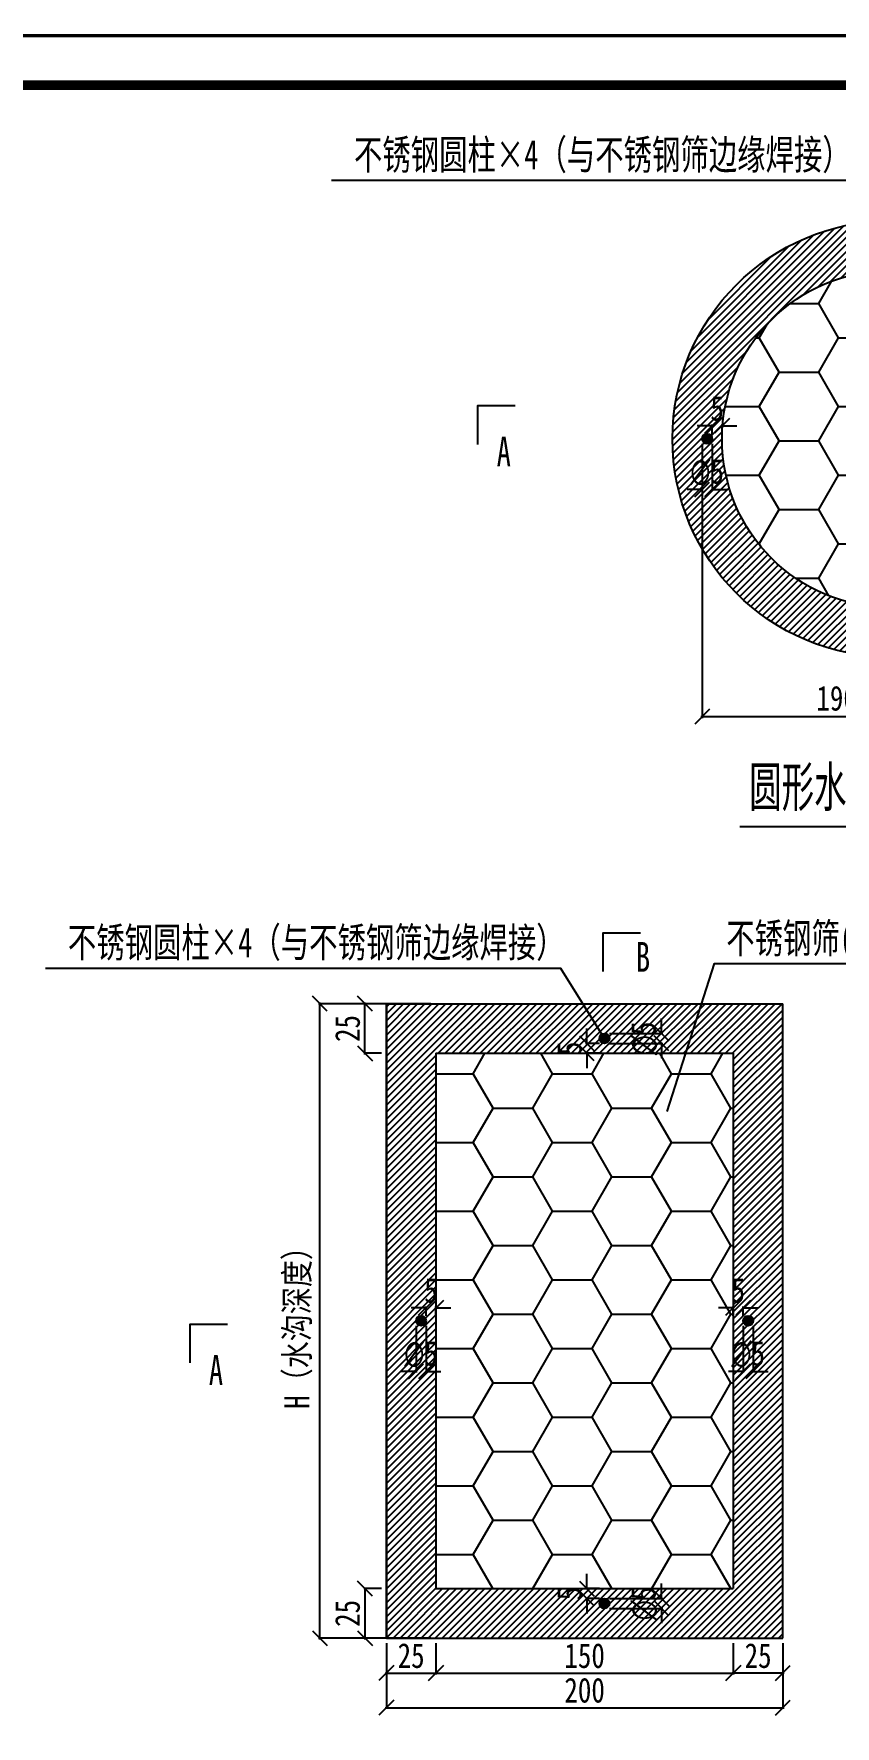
# Model space of a CAD drawing. Header units: inches. Extents: x 543053 to 596620, y -30642 to -5315.
# Drawn here: x 582901 to 584922, y -27476 to -23208 of the extents above; entities that cross this region are included whole.
import ezdxf
from ezdxf.enums import TextEntityAlignment as Align

# ---------------------------------------------------------------- set-up
doc = ezdxf.new("R2010")
doc.units = ezdxf.units.IN
doc.header["$MEASUREMENT"] = 0
doc.header["$PDSIZE"] = -20
doc.layers.get('DEFPOINTS').update_dxf_attribs({"color": 250})
for name, color, linetype in [('3', 3, 'Continuous'), ('BZ', 7, 'Continuous'), ('GesoftDrawFrameFrameBlockLayer', 7, 'Continuous'), ('GesoftDrawFrameInLineLayer', 85, 'Continuous'), ('GesoftDrawFrameOutLineLayer', 180, 'Continuous'), ('GesoftDrawFrameTitleLayer', 7, 'Continuous'), ('图标注', 3, 'Continuous'), ('尺寸标注', 7, 'Continuous')]:
    doc.layers.add(name, color=color, linetype=linetype)
doc.styles.add('图标注', font='SimSun.ttf', dxfattribs={"width": 0.7})
doc.styles.add('宋体', font='SimSun.ttf', dxfattribs={"width": 0.8})
doc.styles.add('宋体样式', font='SimSun.ttf', dxfattribs={"width": 0.8})
doc.styles.add('条形码', font='BC_C39.FBC', dxfattribs={"height": 11})
doc.dimstyles.new('5比1 STANDARD', dxfattribs={"dimscale": 25, "dimtxt": 2.5, "dimasz": 1.5, "dimexe": 0.125, "dimexo": 0.5, "dimgap": 0.5, "dimtad": 1, "dimdec": 0, "dimlfac": 0.2, "dimzin": 0, "dimdsep": 46, "dimtxsty": '宋体', "dimblk1": 'OBLIQUE', "dimblk2": 'OBLIQUE', "dimsah": 1, "dimcen": 0.09, "dimdle": 0.125, "dimclrd": 3, "dimclre": 3, "dimclrt": 3, "dimadec": 0, "dimazin": 0, "dimtfac": 1, "dimtdec": 0, "dimtix": 1, "dimtofl": 0, "dimtmove": 0, "dimatfit": 3, "dimldrblk": 'OBLIQUE', "dimfxl": 0, "dimtolj": 1, "dimtzin": 0, "dimlwd": -1, "dimarcsym": 0})

# ---------------------------------------------------------------- blocks, each defined once
blk = doc.blocks.new('_OBLIQUE')
at = {"color": 0, "linetype": 'ByBlock'}
blk.add_line((-0.5, -0.5), (0.5, 0.5), dxfattribs=at)
blk = doc.blocks.new('*D63')
at = {"layer": 'BZ', "color": 3, "lineweight": -2, "ltscale": 5, "transparency": 16777216}
for p, q in [((584586.6, -24241.7), (584586.6, -24360.1)), ((584611.6, -24241.7), (584611.6, -24360.1))]:
    blk.add_line(p, q, dxfattribs=at)
at = {"layer": 'BZ', "color": 3, "ltscale": 5, "transparency": 16777216}
for p, q in [((584586.6, -24357), (584549.1, -24357)), ((584611.6, -24357), (584649.1, -24357))]:
    blk.add_line(p, q, dxfattribs=at)
at = {"layer": 'DEFPOINTS', "color": 0, "linetype": 'Continuous', "ltscale": 5, "transparency": 16777216}
for p in [(584586.6, -24229.2), (584611.6, -24229.2), (584611.6, -24357)]:
    blk.add_point(p, dxfattribs=at)
at = {"layer": 'BZ', "color": 3, "linetype": 'Continuous', "ltscale": 5, "transparency": 16777216, "xscale": 37.5, "yscale": 37.5, "zscale": 37.5}
blk.add_blockref('_OBLIQUE', (584586.6, -24357), dxfattribs=at)
at = {"layer": 'BZ', "color": 3, "linetype": 'Continuous', "ltscale": 5, "transparency": 16777216, "xscale": 37.5, "yscale": 37.5, "zscale": 37.5, "rotation": 180}
blk.add_blockref('_OBLIQUE', (584611.6, -24357), dxfattribs=at)
at = {"layer": 'BZ', "color": 3, "linetype": 'Continuous', "ltscale": 5, "transparency": 16777216, "insert": (584599.1, -24313.2), "char_height": 62.5, "attachment_point": 5, "style": '宋体'}
blk.add_mtext('\\A1;{\\fMS PGothic|b0|i0|c128|p34;∅}5', dxfattribs=at)
blk = doc.blocks.new('*D64')
at = {"layer": 'BZ', "color": 3, "ltscale": 5, "transparency": 16777216}
for p, q in [((584611.7, -24196.6), (584574.2, -24196.6)), ((584636.7, -24196.6), (584674.2, -24196.6))]:
    blk.add_line(p, q, dxfattribs=at)
at = {"layer": 'BZ', "color": 3, "lineweight": -2, "ltscale": 5, "transparency": 16777216}
for p, q in [((584611.7, -24217.2), (584611.7, -24193.5)), ((584636.7, -24217.2), (584636.7, -24193.5))]:
    blk.add_line(p, q, dxfattribs=at)
at = {"layer": 'DEFPOINTS', "color": 0, "linetype": 'Continuous', "ltscale": 5, "transparency": 16777216}
for p in [(584611.7, -24196.6), (584611.7, -24229.7), (584636.7, -24229.7)]:
    blk.add_point(p, dxfattribs=at)
at = {"layer": 'BZ', "color": 3, "linetype": 'Continuous', "ltscale": 5, "transparency": 16777216, "xscale": 37.5, "yscale": 37.5, "zscale": 37.5}
blk.add_blockref('_OBLIQUE', (584611.7, -24196.6), dxfattribs=at)
at = {"layer": 'BZ', "color": 3, "linetype": 'Continuous', "ltscale": 5, "transparency": 16777216, "xscale": 37.5, "yscale": 37.5, "zscale": 37.5, "rotation": 180}
blk.add_blockref('_OBLIQUE', (584636.7, -24196.6), dxfattribs=at)
at = {"layer": 'BZ', "color": 3, "linetype": 'Continuous', "ltscale": 5, "transparency": 16777216, "insert": (584624.2, -24152.8), "char_height": 62.5, "attachment_point": 5, "style": '宋体'}
blk.add_mtext('\\A1;5', dxfattribs=at)
blk = doc.blocks.new('*D65')
at = {"layer": 'BZ', "color": 3, "lineweight": -2, "ltscale": 5, "transparency": 16777216}
for p, q in [((584586.6, -24241.7), (584586.6, -24933.4)), ((585536.7, -24242.2), (585536.7, -24933.4))]:
    blk.add_line(p, q, dxfattribs=at)
at = {"layer": 'BZ', "color": 3, "ltscale": 5, "transparency": 16777216}
blk.add_line((585539.8, -24930.2), (584583.5, -24930.2), dxfattribs=at)
at = {"layer": 'DEFPOINTS', "color": 0, "linetype": 'Continuous', "ltscale": 5, "transparency": 16777216}
for p in [(584586.6, -24229.2), (585536.7, -24229.7), (584586.6, -24930.2)]:
    blk.add_point(p, dxfattribs=at)
at = {"layer": 'BZ', "color": 3, "linetype": 'Continuous', "ltscale": 5, "transparency": 16777216, "xscale": 37.5, "yscale": 37.5, "zscale": 37.5, "rotation": 180}
blk.add_blockref('_OBLIQUE', (584586.6, -24930.2), dxfattribs=at)
at = {"layer": 'BZ', "color": 3, "linetype": 'Continuous', "ltscale": 5, "transparency": 16777216, "xscale": 37.5, "yscale": 37.5, "zscale": 37.5}
blk.add_blockref('_OBLIQUE', (585536.7, -24930.2), dxfattribs=at)
at = {"layer": 'BZ', "color": 3, "linetype": 'Continuous', "ltscale": 5, "transparency": 16777216, "insert": (585061.7, -24884.4), "char_height": 62.5, "width": 3245.354, "attachment_point": 5, "style": '宋体'}
blk.add_mtext('\\A1;190≤H≤198', dxfattribs=at)
blk = doc.blocks.new('1.5_eaa4bf46eeeead69e0f42e81b805ac6c')
at = {"layer": 'GesoftDrawFrameInLineLayer', "color": 0, "const_width": 1}
blk.add_lwpolyline([(0, 0), (0, 287), (-1020, 287), (-1020, 0), (0, 0)], dxfattribs=at)
at = {"layer": 'GesoftDrawFrameOutLineLayer', "color": 0, "const_width": 0.35}
blk.add_lwpolyline([(5, -5), (5, 292), (-1045, 292), (-1045, -5), (5, -5)], dxfattribs=at)
blk = doc.blocks.new('GESOFT00000000NEW_049a35bf7f0736cc4250df00ece10f93_eaa4bf46eeeead69e0f42e81b805ac6c_2e1cf7a908f61d0b50dc33cccab90907')
at = {"layer": 'GesoftDrawFrameFrameBlockLayer'}
blk.add_blockref('1.5_eaa4bf46eeeead69e0f42e81b805ac6c', (0, 0), dxfattribs=at)
at = {"layer": 'GesoftDrawFrameTitleLayer', "color": 7, "style": '条形码', "width": 2}
blk.add_attdef('BARCODE', (-2.8, 60.5), '', height=6, rotation=90, dxfattribs=at)
at = {"layer": 'GesoftDrawFrameTitleLayer', "style": '宋体样式'}
for tag, height, width, p in [('GCMC0', 3.6, 0.8, (-40, 43.4)), ('SHEJI', 2.5, 0.8, (-154, 35.2)), ('SHEJI2', 2.5, 0.8, (-137.76, 35.27)), ('SJJD', 2.5, 0.8, (-14, 34.4)), ('JIAOHE', 2.5, 0.8, (-154, 28.8)), ('JIAOHE2', 2.5, 0.8, (-137.61, 28.83)), ('VERSION0', 2.5, 0.8, (-14, 26.4)), ('ZTSD', 2.5, 0.8, (-190, 24)), ('CEMING', 4, 0.7, (-84, 22.59)), ('ZYFZR1', 2.5, 0.8, (-154, 22.4)), ('ZYFZR2', 2.5, 0.8, (-137.76, 22.24)), ('BILI', 2.5, 0.8, (-14, 18.4)), ('XMFZR1', 2.5, 0.8, (-154, 16)), ('XMFZR2', 2.5, 0.8, (-137.98, 16.22)), ('DOCNAME0', 3.5, 0.9, (-84, 13.27)), ('SENHE', 2.5, 0.8, (-154, 9.6)), ('SENHE2', 2.5, 0.8, (-137.41, 9.52)), ('DOCNAME2', 3.5, 0.9, (-84, 9.42)), ('RIQI', 2.5, 0.8, (-14, 10.4)), ('XTSD', 2.5, 0.8, (-190, 4.8)), ('PAGENUMBER', 2.5, 0.8, (-31.78, 3.83)), ('PAGECOUNT', 2.5, 0.8, (-10.8, 3.83)), ('SENDING', 2.5, 0.8, (-154, 3.2)), ('SENDING2', 2.5, 0.8, (-137.41, 3.81)), ('TUHAO', 2.5, 0.8, (-91.5, 3.2)), ('PROJECTNO', 2.5, 0.8, (-47.5, 3.2))]:
    blk.add_attdef(tag, text='', height=height, dxfattribs=dict(at, width=width)).set_placement(p, align=Align.MIDDLE_CENTER)
blk.add_attdef('PIANMING', text='', height=4, dxfattribs=at).set_placement((-84, 31.09), align=Align.MIDDLE_CENTER)
blk = doc.blocks.new('*D68')
at = {"layer": 'DEFPOINTS', "color": 0, "transparency": 16777216}
for p in [(583790.1, -27253.9), (584790.1, -27253.9), (584790.1, -27429.3)]:
    blk.add_point(p, dxfattribs=at)
at = {"layer": '尺寸标注', "color": 3, "lineweight": -2, "transparency": 16777216}
for p, q in [((583790.1, -27266.4), (583790.1, -27432.4)), ((584790.1, -27266.4), (584790.1, -27432.4))]:
    blk.add_line(p, q, dxfattribs=at)
at = {"layer": '尺寸标注', "color": 3, "transparency": 16777216}
blk.add_line((583787, -27429.3), (584793.3, -27429.3), dxfattribs=at)
at = {"layer": '尺寸标注', "color": 3, "transparency": 16777216, "xscale": 37.5, "yscale": 37.5, "zscale": 37.5, "rotation": 180}
blk.add_blockref('_OBLIQUE', (583790.1, -27429.3), dxfattribs=at)
at = {"layer": '尺寸标注', "color": 3, "transparency": 16777216, "xscale": 37.5, "yscale": 37.5, "zscale": 37.5}
blk.add_blockref('_OBLIQUE', (584790.1, -27429.3), dxfattribs=at)
at = {"layer": '尺寸标注', "color": 3, "transparency": 16777216, "insert": (584290.1, -27385.5), "char_height": 62.5, "attachment_point": 5, "style": '宋体'}
blk.add_mtext('\\A1;200', dxfattribs=at)
blk = doc.blocks.new('*D69')
at = {"layer": 'DEFPOINTS', "color": 0, "transparency": 16777216}
for p in [(583622.4, -25653.9), (583790.1, -25653.9), (583790.1, -27253.9)]:
    blk.add_point(p, dxfattribs=at)
at = {"layer": '尺寸标注', "color": 3, "lineweight": -2, "transparency": 16777216}
for p, q in [((583777.6, -25653.9), (583619.3, -25653.9)), ((583777.6, -27253.9), (583619.3, -27253.9))]:
    blk.add_line(p, q, dxfattribs=at)
at = {"layer": '尺寸标注', "color": 3, "transparency": 16777216}
blk.add_line((583622.4, -27257), (583622.4, -25650.8), dxfattribs=at)
at = {"layer": '尺寸标注', "color": 3, "transparency": 16777216, "xscale": 37.5, "yscale": 37.5, "zscale": 37.5}
for p, rotation in [((583622.4, -25653.9), 90), ((583622.4, -27253.9), 270)]:
    blk.add_blockref('_OBLIQUE', p, dxfattribs=dict(at, rotation=rotation))
at = {"layer": '尺寸标注', "color": 3, "transparency": 16777216, "insert": (583568.5, -26453.9), "char_height": 62.5, "attachment_point": 5, "rotation": 90, "style": '宋体'}
blk.add_mtext('\\A1;H（水沟深度）', dxfattribs=at)
blk = doc.blocks.new('*D72')
at = {"layer": 'BZ', "color": 3, "ltscale": 5, "transparency": 16777216}
for p, q in [((584483.9, -27153.9), (584483.9, -27116.4)), ((584483.9, -27178.9), (584483.9, -27216.4))]:
    blk.add_line(p, q, dxfattribs=at)
at = {"layer": 'BZ', "color": 3, "lineweight": -2, "ltscale": 5, "transparency": 16777216}
for p, q in [((584352.6, -27153.9), (584487, -27153.9)), ((584352.6, -27178.9), (584487, -27178.9))]:
    blk.add_line(p, q, dxfattribs=at)
at = {"layer": 'DEFPOINTS', "color": 0, "linetype": 'Continuous', "ltscale": 5, "transparency": 16777216}
for p in [(584340.1, -27153.9), (584340.1, -27178.9), (584483.9, -27178.9)]:
    blk.add_point(p, dxfattribs=at)
at = {"layer": 'BZ', "color": 3, "linetype": 'Continuous', "ltscale": 5, "transparency": 16777216, "xscale": 37.5, "yscale": 37.5, "zscale": 37.5}
for p, rotation in [((584483.9, -27153.9), 270), ((584483.9, -27178.9), 90)]:
    blk.add_blockref('_OBLIQUE', p, dxfattribs=dict(at, rotation=rotation))
at = {"layer": 'BZ', "color": 3, "linetype": 'Continuous', "ltscale": 5, "transparency": 16777216, "insert": (584440.1, -27166.4), "char_height": 62.5, "attachment_point": 5, "rotation": 90, "style": '宋体'}
blk.add_mtext('\\A1;{\\fMS PGothic|b0|i0|c128|p34;∅}5', dxfattribs=at)
blk = doc.blocks.new('*D73')
at = {"layer": 'BZ', "color": 3, "ltscale": 5, "transparency": 16777216}
for p, q in [((584295.6, -27128.9), (584295.6, -27091.4)), ((584295.6, -27153.9), (584295.6, -27191.4))]:
    blk.add_line(p, q, dxfattribs=at)
at = {"layer": 'BZ', "color": 3, "lineweight": -2, "ltscale": 5, "transparency": 16777216}
for p, q in [((584327.6, -27128.9), (584292.4, -27128.9)), ((584327.6, -27153.9), (584292.4, -27153.9))]:
    blk.add_line(p, q, dxfattribs=at)
at = {"layer": 'DEFPOINTS', "color": 0, "linetype": 'Continuous', "ltscale": 5, "transparency": 16777216}
for p in [(584340.1, -27128.9), (584295.6, -27153.9), (584340.1, -27153.9)]:
    blk.add_point(p, dxfattribs=at)
at = {"layer": 'BZ', "color": 3, "linetype": 'Continuous', "ltscale": 5, "transparency": 16777216, "xscale": 37.5, "yscale": 37.5, "zscale": 37.5}
for p, rotation in [((584295.6, -27128.9), 270), ((584295.6, -27153.9), 90)]:
    blk.add_blockref('_OBLIQUE', p, dxfattribs=dict(at, rotation=rotation))
at = {"layer": 'BZ', "color": 3, "linetype": 'Continuous', "ltscale": 5, "transparency": 16777216, "insert": (584251.8, -27141.4), "char_height": 62.5, "attachment_point": 5, "rotation": 90, "style": '宋体'}
blk.add_mtext('\\A1;5', dxfattribs=at)
blk = doc.blocks.new('*D74')
at = {"layer": 'BZ', "color": 3, "lineweight": -2, "ltscale": 5, "transparency": 16777216}
for p, q in [((583865.1, -26465.9), (583865.1, -26584.3)), ((583890.1, -26465.9), (583890.1, -26584.3))]:
    blk.add_line(p, q, dxfattribs=at)
at = {"layer": 'BZ', "color": 3, "ltscale": 5, "transparency": 16777216}
for p, q in [((583865.1, -26581.2), (583827.6, -26581.2)), ((583890.1, -26581.2), (583927.6, -26581.2))]:
    blk.add_line(p, q, dxfattribs=at)
at = {"layer": 'DEFPOINTS', "color": 0, "linetype": 'Continuous', "ltscale": 5, "transparency": 16777216}
for p in [(583865.1, -26453.4), (583890.1, -26453.4), (583890.1, -26581.2)]:
    blk.add_point(p, dxfattribs=at)
at = {"layer": 'BZ', "color": 3, "linetype": 'Continuous', "ltscale": 5, "transparency": 16777216, "xscale": 37.5, "yscale": 37.5, "zscale": 37.5}
blk.add_blockref('_OBLIQUE', (583865.1, -26581.2), dxfattribs=at)
at = {"layer": 'BZ', "color": 3, "linetype": 'Continuous', "ltscale": 5, "transparency": 16777216, "xscale": 37.5, "yscale": 37.5, "zscale": 37.5, "rotation": 180}
blk.add_blockref('_OBLIQUE', (583890.1, -26581.2), dxfattribs=at)
at = {"layer": 'BZ', "color": 3, "linetype": 'Continuous', "ltscale": 5, "transparency": 16777216, "insert": (583877.6, -26537.4), "char_height": 62.5, "attachment_point": 5, "style": '宋体'}
blk.add_mtext('\\A1;{\\fMS PGothic|b0|i0|c128|p34;∅}5', dxfattribs=at)
blk = doc.blocks.new('*D75')
at = {"layer": 'BZ', "color": 3, "ltscale": 5, "transparency": 16777216}
for p, q in [((583890.1, -26420.8), (583852.6, -26420.8)), ((583915.1, -26420.8), (583952.6, -26420.8))]:
    blk.add_line(p, q, dxfattribs=at)
at = {"layer": 'BZ', "color": 3, "lineweight": -2, "ltscale": 5, "transparency": 16777216}
for p, q in [((583890.1, -26441.4), (583890.1, -26417.6)), ((583915.1, -26441.4), (583915.1, -26417.6))]:
    blk.add_line(p, q, dxfattribs=at)
at = {"layer": 'DEFPOINTS', "color": 0, "linetype": 'Continuous', "ltscale": 5, "transparency": 16777216}
for p in [(583890.1, -26420.8), (583890.1, -26453.9), (583915.1, -26453.9)]:
    blk.add_point(p, dxfattribs=at)
at = {"layer": 'BZ', "color": 3, "linetype": 'Continuous', "ltscale": 5, "transparency": 16777216, "xscale": 37.5, "yscale": 37.5, "zscale": 37.5}
blk.add_blockref('_OBLIQUE', (583890.1, -26420.8), dxfattribs=at)
at = {"layer": 'BZ', "color": 3, "linetype": 'Continuous', "ltscale": 5, "transparency": 16777216, "xscale": 37.5, "yscale": 37.5, "zscale": 37.5, "rotation": 180}
blk.add_blockref('_OBLIQUE', (583915.1, -26420.8), dxfattribs=at)
at = {"layer": 'BZ', "color": 3, "linetype": 'Continuous', "ltscale": 5, "transparency": 16777216, "insert": (583902.6, -26377), "char_height": 62.5, "attachment_point": 5, "style": '宋体'}
blk.add_mtext('\\A1;5', dxfattribs=at)
blk = doc.blocks.new('*D76')
at = {"layer": 'BZ', "color": 3, "lineweight": -2, "ltscale": 5, "transparency": 16777216}
for p, q in [((584690.1, -26465.9), (584690.1, -26584.3)), ((584715.1, -26465.9), (584715.1, -26584.3))]:
    blk.add_line(p, q, dxfattribs=at)
at = {"layer": 'BZ', "color": 3, "ltscale": 5, "transparency": 16777216}
for p, q in [((584690.1, -26581.2), (584652.6, -26581.2)), ((584715.1, -26581.2), (584752.6, -26581.2))]:
    blk.add_line(p, q, dxfattribs=at)
at = {"layer": 'DEFPOINTS', "color": 0, "linetype": 'Continuous', "ltscale": 5, "transparency": 16777216}
for p in [(584690.1, -26453.4), (584715.1, -26453.4), (584690.1, -26581.2)]:
    blk.add_point(p, dxfattribs=at)
at = {"layer": 'BZ', "color": 3, "linetype": 'Continuous', "ltscale": 5, "transparency": 16777216, "xscale": 37.5, "yscale": 37.5, "zscale": 37.5}
blk.add_blockref('_OBLIQUE', (584690.1, -26581.2), dxfattribs=at)
at = {"layer": 'BZ', "color": 3, "linetype": 'Continuous', "ltscale": 5, "transparency": 16777216, "xscale": 37.5, "yscale": 37.5, "zscale": 37.5, "rotation": 180}
blk.add_blockref('_OBLIQUE', (584715.1, -26581.2), dxfattribs=at)
at = {"layer": 'BZ', "color": 3, "linetype": 'Continuous', "ltscale": 5, "transparency": 16777216, "insert": (584702.6, -26537.4), "char_height": 62.5, "attachment_point": 5, "style": '宋体'}
blk.add_mtext('\\A1;{\\fMS PGothic|b0|i0|c128|p34;∅}5', dxfattribs=at)
blk = doc.blocks.new('*D77')
at = {"layer": 'BZ', "color": 3, "ltscale": 5, "transparency": 16777216}
for p, q in [((584665.1, -26420.8), (584627.6, -26420.8)), ((584690.1, -26420.8), (584727.6, -26420.8))]:
    blk.add_line(p, q, dxfattribs=at)
at = {"layer": 'BZ', "color": 3, "lineweight": -2, "ltscale": 5, "transparency": 16777216}
for p, q in [((584665.1, -26441.4), (584665.1, -26417.6)), ((584690.1, -26441.4), (584690.1, -26417.6))]:
    blk.add_line(p, q, dxfattribs=at)
at = {"layer": 'DEFPOINTS', "color": 0, "linetype": 'Continuous', "ltscale": 5, "transparency": 16777216}
for p in [(584665.1, -26453.9), (584690.1, -26420.8), (584690.1, -26453.9)]:
    blk.add_point(p, dxfattribs=at)
at = {"layer": 'BZ', "color": 3, "linetype": 'Continuous', "ltscale": 5, "transparency": 16777216, "xscale": 37.5, "yscale": 37.5, "zscale": 37.5}
blk.add_blockref('_OBLIQUE', (584665.1, -26420.8), dxfattribs=at)
at = {"layer": 'BZ', "color": 3, "linetype": 'Continuous', "ltscale": 5, "transparency": 16777216, "xscale": 37.5, "yscale": 37.5, "zscale": 37.5, "rotation": 180}
blk.add_blockref('_OBLIQUE', (584690.1, -26420.8), dxfattribs=at)
at = {"layer": 'BZ', "color": 3, "linetype": 'Continuous', "ltscale": 5, "transparency": 16777216, "insert": (584677.6, -26377), "char_height": 62.5, "attachment_point": 5, "style": '宋体'}
blk.add_mtext('\\A1;5', dxfattribs=at)
blk = doc.blocks.new('*D79')
at = {"layer": 'BZ', "color": 3, "ltscale": 5, "transparency": 16777216}
for p, q in [((584483.9, -25728.9), (584483.9, -25691.4)), ((584483.9, -25753.9), (584483.9, -25791.4))]:
    blk.add_line(p, q, dxfattribs=at)
at = {"layer": 'BZ', "color": 3, "lineweight": -2, "ltscale": 5, "transparency": 16777216}
for p, q in [((584352.6, -25728.9), (584487, -25728.9)), ((584352.6, -25753.9), (584487, -25753.9))]:
    blk.add_line(p, q, dxfattribs=at)
at = {"layer": 'DEFPOINTS', "color": 0, "linetype": 'Continuous', "ltscale": 5, "transparency": 16777216}
for p in [(584340.1, -25728.9), (584483.9, -25728.9), (584340.1, -25753.9)]:
    blk.add_point(p, dxfattribs=at)
at = {"layer": 'BZ', "color": 3, "linetype": 'Continuous', "ltscale": 5, "transparency": 16777216, "xscale": 37.5, "yscale": 37.5, "zscale": 37.5}
for p, rotation in [((584483.9, -25728.9), 270), ((584483.9, -25753.9), 90)]:
    blk.add_blockref('_OBLIQUE', p, dxfattribs=dict(at, rotation=rotation))
at = {"layer": 'BZ', "color": 3, "linetype": 'Continuous', "ltscale": 5, "transparency": 16777216, "insert": (584440.1, -25741.4), "char_height": 62.5, "attachment_point": 5, "rotation": 90, "style": '宋体'}
blk.add_mtext('\\A1;{\\fMS PGothic|b0|i0|c128|p34;∅}5', dxfattribs=at)
blk = doc.blocks.new('*D78')
at = {"layer": 'BZ', "color": 3, "ltscale": 5, "transparency": 16777216}
for p, q in [((584295.6, -25753.9), (584295.6, -25716.4)), ((584295.6, -25778.9), (584295.6, -25816.4))]:
    blk.add_line(p, q, dxfattribs=at)
at = {"layer": 'BZ', "color": 3, "lineweight": -2, "ltscale": 5, "transparency": 16777216}
for p, q in [((584327.6, -25753.9), (584292.4, -25753.9)), ((584327.6, -25778.9), (584292.4, -25778.9))]:
    blk.add_line(p, q, dxfattribs=at)
at = {"layer": 'DEFPOINTS', "color": 0, "linetype": 'Continuous', "ltscale": 5, "transparency": 16777216}
for p in [(584295.6, -25753.9), (584340.1, -25753.9), (584340.1, -25778.9)]:
    blk.add_point(p, dxfattribs=at)
at = {"layer": 'BZ', "color": 3, "linetype": 'Continuous', "ltscale": 5, "transparency": 16777216, "xscale": 37.5, "yscale": 37.5, "zscale": 37.5}
for p, rotation in [((584295.6, -25753.9), 270), ((584295.6, -25778.9), 90)]:
    blk.add_blockref('_OBLIQUE', p, dxfattribs=dict(at, rotation=rotation))
at = {"layer": 'BZ', "color": 3, "linetype": 'Continuous', "ltscale": 5, "transparency": 16777216, "insert": (584251.8, -25766.4), "char_height": 62.5, "attachment_point": 5, "rotation": 90, "style": '宋体'}
blk.add_mtext('\\A1;5', dxfattribs=at)
blk = doc.blocks.new('*D80')
at = {"layer": 'DEFPOINTS', "color": 0, "transparency": 16777216}
for p in [(583790.1, -27128.9), (583736.1, -27253.9), (583915.1, -27253.9)]:
    blk.add_point(p, dxfattribs=at)
at = {"layer": '尺寸标注', "color": 3, "lineweight": -2, "transparency": 16777216}
for p, q in [((583777.6, -27128.9), (583733, -27128.9)), ((583902.6, -27253.9), (583733, -27253.9))]:
    blk.add_line(p, q, dxfattribs=at)
at = {"layer": '尺寸标注', "color": 3, "transparency": 16777216}
blk.add_line((583736.1, -27125.8), (583736.1, -27257), dxfattribs=at)
at = {"layer": '尺寸标注', "color": 3, "transparency": 16777216, "xscale": 37.5, "yscale": 37.5, "zscale": 37.5}
for p, rotation in [((583736.1, -27128.9), 90), ((583736.1, -27253.9), 270)]:
    blk.add_blockref('_OBLIQUE', p, dxfattribs=dict(at, rotation=rotation))
at = {"layer": '尺寸标注', "color": 3, "transparency": 16777216, "insert": (583692.4, -27191.4), "char_height": 62.5, "attachment_point": 5, "rotation": 90, "style": '宋体'}
blk.add_mtext('\\A1;25', dxfattribs=at)
blk = doc.blocks.new('*D81')
at = {"layer": 'DEFPOINTS', "color": 0, "transparency": 16777216}
for p in [(583736.1, -25653.9), (583915.1, -25653.9), (583790.1, -25778.9)]:
    blk.add_point(p, dxfattribs=at)
at = {"layer": '尺寸标注', "color": 3, "lineweight": -2, "transparency": 16777216}
for p, q in [((583902.6, -25653.9), (583733, -25653.9)), ((583777.6, -25778.9), (583733, -25778.9))]:
    blk.add_line(p, q, dxfattribs=at)
at = {"layer": '尺寸标注', "color": 3, "transparency": 16777216}
blk.add_line((583736.1, -25782), (583736.1, -25650.8), dxfattribs=at)
at = {"layer": '尺寸标注', "color": 3, "transparency": 16777216, "xscale": 37.5, "yscale": 37.5, "zscale": 37.5}
for p, rotation in [((583736.1, -25653.9), 90), ((583736.1, -25778.9), 270)]:
    blk.add_blockref('_OBLIQUE', p, dxfattribs=dict(at, rotation=rotation))
at = {"layer": '尺寸标注', "color": 3, "transparency": 16777216, "insert": (583692.4, -25716.4), "char_height": 62.5, "attachment_point": 5, "rotation": 90, "style": '宋体'}
blk.add_mtext('\\A1;25', dxfattribs=at)
blk = doc.blocks.new('*D82')
at = {"layer": 'DEFPOINTS', "color": 0, "transparency": 16777216}
for p in [(583790.1, -27253.9), (583915.1, -27253.9), (583915.1, -27342)]:
    blk.add_point(p, dxfattribs=at)
at = {"layer": '尺寸标注', "color": 3, "lineweight": -2, "transparency": 16777216}
for p, q in [((583790.1, -27266.4), (583790.1, -27345.2)), ((583915.1, -27266.4), (583915.1, -27345.2))]:
    blk.add_line(p, q, dxfattribs=at)
at = {"layer": '尺寸标注', "color": 3, "transparency": 16777216}
blk.add_line((583787, -27342), (583918.3, -27342), dxfattribs=at)
at = {"layer": '尺寸标注', "color": 3, "transparency": 16777216, "xscale": 37.5, "yscale": 37.5, "zscale": 37.5, "rotation": 180}
blk.add_blockref('_OBLIQUE', (583790.1, -27342), dxfattribs=at)
at = {"layer": '尺寸标注', "color": 3, "transparency": 16777216, "xscale": 37.5, "yscale": 37.5, "zscale": 37.5}
blk.add_blockref('_OBLIQUE', (583915.1, -27342), dxfattribs=at)
at = {"layer": '尺寸标注', "color": 3, "transparency": 16777216, "insert": (583852.6, -27298.3), "char_height": 62.5, "attachment_point": 5, "style": '宋体'}
blk.add_mtext('\\A1;25', dxfattribs=at)
blk = doc.blocks.new('*D83')
at = {"layer": 'DEFPOINTS', "color": 0, "transparency": 16777216}
for p in [(583915.1, -27253.9), (584665.1, -27253.9), (584665.1, -27342)]:
    blk.add_point(p, dxfattribs=at)
at = {"layer": '尺寸标注', "color": 3, "lineweight": -2, "transparency": 16777216}
for p, q in [((583915.1, -27266.4), (583915.1, -27345.2)), ((584665.1, -27266.4), (584665.1, -27345.2))]:
    blk.add_line(p, q, dxfattribs=at)
at = {"layer": '尺寸标注', "color": 3, "transparency": 16777216}
blk.add_line((583912, -27342), (584668.3, -27342), dxfattribs=at)
at = {"layer": '尺寸标注', "color": 3, "transparency": 16777216, "xscale": 37.5, "yscale": 37.5, "zscale": 37.5, "rotation": 180}
blk.add_blockref('_OBLIQUE', (583915.1, -27342), dxfattribs=at)
at = {"layer": '尺寸标注', "color": 3, "transparency": 16777216, "xscale": 37.5, "yscale": 37.5, "zscale": 37.5}
blk.add_blockref('_OBLIQUE', (584665.1, -27342), dxfattribs=at)
at = {"layer": '尺寸标注', "color": 3, "transparency": 16777216, "insert": (584290.1, -27298.3), "char_height": 62.5, "attachment_point": 5, "style": '宋体'}
blk.add_mtext('\\A1;150', dxfattribs=at)
blk = doc.blocks.new('*D84')
at = {"layer": 'DEFPOINTS', "color": 0, "transparency": 16777216}
for p in [(584665.1, -27253.9), (584790.1, -27253.9), (584665.1, -27342)]:
    blk.add_point(p, dxfattribs=at)
at = {"layer": '尺寸标注', "color": 3, "lineweight": -2, "transparency": 16777216}
for p, q in [((584665.1, -27266.4), (584665.1, -27345.2)), ((584790.1, -27266.4), (584790.1, -27345.2))]:
    blk.add_line(p, q, dxfattribs=at)
at = {"layer": '尺寸标注', "color": 3, "transparency": 16777216}
blk.add_line((584793.3, -27342), (584662, -27342), dxfattribs=at)
at = {"layer": '尺寸标注', "color": 3, "transparency": 16777216, "xscale": 37.5, "yscale": 37.5, "zscale": 37.5, "rotation": 180}
blk.add_blockref('_OBLIQUE', (584665.1, -27342), dxfattribs=at)
at = {"layer": '尺寸标注', "color": 3, "transparency": 16777216, "xscale": 37.5, "yscale": 37.5, "zscale": 37.5}
blk.add_blockref('_OBLIQUE', (584790.1, -27342), dxfattribs=at)
at = {"layer": '尺寸标注', "color": 3, "transparency": 16777216, "insert": (584727.6, -27298.3), "char_height": 62.5, "attachment_point": 5, "style": '宋体'}
blk.add_mtext('\\A1;25', dxfattribs=at)

msp = doc.modelspace()

# ---------------------------------------------------------------- hatches: boundary and pattern name
at = {"layer": 'BZ', "linetype": 'Continuous', "ltscale": 5}
h = msp.add_hatch(dxfattribs=at)
h.set_pattern_fill('ANSI31', color=8, scale=100)
h.set_pattern_definition([(45, (-908591.834, 454698.095), (-8.83883476, 8.83883476), [])])
h.paths.add_polyline_path([(585611.66, -24229.73, 1), (584511.66, -24229.73, 1)])
h.paths.add_polyline_path([(585486.66, -24229.73, -1), (584636.66, -24229.73, -1)], flags=16)
at = {"layer": 'BZ', "linetype": 'Continuous', "ltscale": 50}
h = msp.add_hatch(dxfattribs=at)
h.set_pattern_fill('HONEY', color=8, scale=800)
h.set_pattern_definition([(0, (605930.54, -5268.755), (150, 86.60254), [100, -200]), (120, (605930.54, -5268.755), (-150, 86.60254), [100, -200]), (60, (605930.54, -5268.755), (3e-14, 173.20508), [-200, 100])])
h.paths.add_polyline_path([(585486.66, -24229.73, 1), (584636.66, -24229.73, 1)])
at = {"layer": 'BZ', "linetype": 'Continuous', "ltscale": 5}
h = msp.add_hatch(color=5, dxfattribs=at)
h.dxf.hatch_style = 1
h.paths.add_polyline_path([(584611.65, -24229.24, 1), (584586.65, -24229.24, 1)])
h = msp.add_hatch(dxfattribs=at)
h.set_pattern_fill('ANSI31', color=8, scale=100)
h.set_pattern_definition([(45, (605209.013, -5392.298), (-8.838835, 8.838835), [])])
h.paths.add_polyline_path([(583790.13, -25653.91), (583790.13, -27253.91), (584790.13, -27253.91), (584790.13, -25653.91)])
h.paths.add_polyline_path([(584665.13, -25778.91), (584665.13, -27128.91), (583915.13, -27128.91), (583915.13, -25778.91)], flags=16)
h = msp.add_hatch(color=5, dxfattribs=at)
h.dxf.hatch_style = 1
h.paths.add_polyline_path([(584352.63, -25741.41, -1), (584327.63, -25741.41, -1)])
at = {"layer": 'BZ', "linetype": 'Continuous', "ltscale": 50}
h = msp.add_hatch(dxfattribs=at)
h.set_pattern_fill('HONEY', color=8, scale=800)
h.set_pattern_definition([(0, (605209.01, -5392.3), (150, 86.60254), [100, -200]), (120, (605209.01, -5392.3), (-150, 86.60254), [100, -200]), (60, (605209.01, -5392.3), (3e-14, 173.20508), [-200, 100])])
h.paths.add_polyline_path([(583915.13, -27128.91), (584665.13, -27128.91), (584665.13, -25778.91), (583915.13, -25778.91)])
at = {"layer": 'BZ', "linetype": 'Continuous', "ltscale": 5}
h = msp.add_hatch(color=5, dxfattribs=at)
h.dxf.hatch_style = 1
h.paths.add_polyline_path([(583890.12, -26453.42, 1), (583865.12, -26453.42, 1)])
h = msp.add_hatch(color=5, dxfattribs=at)
h.dxf.hatch_style = 1
h.paths.add_polyline_path([(584690.14, -26453.42, -1), (584715.14, -26453.42, -1)])
h = msp.add_hatch(color=5, dxfattribs=at)
h.dxf.hatch_style = 1
h.paths.add_polyline_path([(584352.63, -27166.41, 1), (584327.63, -27166.41, 1)])

# ---------------------------------------------------------------- linework, layer by layer
at = {"color": 4, "ltscale": 3}
msp.add_line((584681.22, -25207.34), (585571.17, -25207.34), dxfattribs=at)
at = {"layer": 'BZ', "color": 4, "linetype": 'Continuous', "ltscale": 5}
for p, q in [((584790.13, -27253.91), (584790.13, -25653.91)), ((583915.13, -25778.91), (583915.13, -27128.91)), ((584665.13, -25778.91), (584665.13, -27128.91)), ((583790.13, -27253.91), (584790.13, -27253.91))]:
    msp.add_line(p, q, dxfattribs=at)
at = {"layer": 'BZ', "color": 3, "linetype": 'Continuous', "ltscale": 5}
for points in [[(585061.66, -23754.73), (584951.57, -23578.09), (583651.96, -23578.09)], [(584498.08, -25925.73), (584617.61, -25552.46), (585983.79, -25552.46)], [(584340.13, -25741.41), (584230.04, -25564.77), (582930.43, -25564.77)]]:
    msp.add_lwpolyline(points, dxfattribs=at)
at = {"layer": 'BZ', "color": 4, "linetype": 'Continuous', "ltscale": 5}
for points in [[(583790.13, -27253.91), (583790.13, -25653.91), (584790.13, -25653.91)], [(583915.13, -25778.91), (584665.13, -25778.91)], [(583915.13, -27128.91), (584665.13, -27128.91)]]:
    msp.add_lwpolyline(points, dxfattribs=at)
for radius in [550, 425]:
    msp.add_circle((585061.66, -24229.73), radius, dxfattribs=at)
at = {"layer": 'BZ', "color": 3, "linetype": 'Continuous', "ltscale": 5}
for centre in [(584599.15, -24229.24), (584340.13, -25741.41), (583877.62, -26453.42), (584702.64, -26453.42), (584340.13, -27166.41)]:
    msp.add_circle(centre, 12.5, dxfattribs=at)
at = {"layer": '尺寸标注', "color": 0}
for p, q in [((583790.13, -25653.91), (583790.13, -27128.91)), ((583790.13, -27128.91), (583790.13, -27253.91))]:
    msp.add_line(p, q, dxfattribs=at)
for points in [[(584021.19, -24243.43), (584021.19, -24145.53), (584115.01, -24145.53)], [(584337.04, -25572.74), (584337.04, -25474.84), (584430.86, -25474.84)], [(583295.34, -26559.95), (583295.34, -26462.04), (583389.16, -26462.04)]]:
    msp.add_lwpolyline(points, dxfattribs=at)

# ---------------------------------------------------------------- block references
at = {"layer": '尺寸标注', "color": 0, "xscale": 25, "yscale": 25, "zscale": 25}
msp.add_blockref('GESOFT00000000NEW_049a35bf7f0736cc4250df00ece10f93_eaa4bf46eeeead69e0f42e81b805ac6c_2e1cf7a908f61d0b50dc33cccab90907', (596490.77, -30512.4), dxfattribs=at)

# ---------------------------------------------------------------- texts
at = {"layer": '3', "style": '宋体', "width": 0.7}
for s, p in [('不锈钢圆柱×4（与不锈钢筛边缘焊接）', (584334.84, -23512.45)), ('不锈钢圆柱×4（与不锈钢筛边缘焊接）', (583613.32, -25499.13)), ('不锈钢筛(20mm≤孔径≤50mm，丝粗≥2mm)', (585308.82, -25488.64))]:
    msp.add_text(s, height=75, dxfattribs=at).set_placement(p, align=Align.MIDDLE_CENTER)
at = {"layer": 'BZ', "color": 3, "linetype": 'Continuous', "style": '宋体', "width": 0.6}
msp.add_text('圆形水箅子平面示意图', height=100, dxfattribs=at).set_placement((584705.1, -25157))
at = {"layer": '图标注', "style": '图标注', "width": 0.7}
for s, p in [('A', (584086.24, -24261.16)), ('B', (584437.49, -25535.73)), ('A', (583360.39, -26577.68))]:
    msp.add_text(s, height=75, dxfattribs=at).set_placement(p, align=Align.MIDDLE)

# ---------------------------------------------------------------- dimensions: what is measured, and where the dimension line sits
at = {"layer": 'BZ', "color": 3, "linetype": 'Continuous', "ltscale": 5}
for base, p1, p2, picture, middle in [((584611.66, -24196.59), (584636.66, -24229.73), (584611.66, -24229.73), '*D64', (584624.16, -24152.84)), ((583890.13, -26420.77), (583915.13, -26453.91), (583890.13, -26453.91), '*D75', (583902.63, -26377.02))]:
    dim = msp.add_linear_dim(base=base, p1=p1, p2=p2, dimstyle='5比1 STANDARD', dxfattribs=at)
    dim.commit()
    dim.dimension.update_dxf_attribs({"geometry": picture, "text_midpoint": middle})
for base, p1, p2, text, picture, middle in [((584586.65, -24930.23), (585536.66, -24229.73), (584586.65, -24229.24), '<>≤H≤198', '*D65', (585061.65, -24884.39)), ((584611.65, -24356.98), (584586.65, -24229.24), (584611.65, -24229.24), '{\\fMS PGothic|b0|i0|c128|p34;∅}<>', '*D63', (584599.15, -24313.23)), ((583890.12, -26581.16), (583865.12, -26453.42), (583890.12, -26453.42), '{\\fMS PGothic|b0|i0|c128|p34;∅}<>', '*D74', (583877.62, -26537.41))]:
    dim = msp.add_linear_dim(base=base, p1=p1, p2=p2, text=text, dimstyle='5比1 STANDARD', dxfattribs=at)
    dim.commit()
    dim.dimension.update_dxf_attribs({"geometry": picture, "text_midpoint": middle})
for base, p1, p2, angle, picture, middle in [((584483.88, -25728.91), (584340.13, -25753.91), (584340.13, -25728.91), 270, '*D79', (584440.13, -25741.41)), ((584690.14, -26581.16), (584715.14, -26453.42), (584690.14, -26453.42), 180, '*D76', (584702.64, -26537.41)), ((584483.88, -27178.91), (584340.13, -27153.91), (584340.13, -27178.91), 90, '*D72', (584440.13, -27166.41))]:
    dim = msp.add_linear_dim(base=base, p1=p1, p2=p2, angle=angle, text='{\\fMS PGothic|b0|i0|c128|p34;∅}<>', dimstyle='5比1 STANDARD', dxfattribs=at)
    dim.commit()
    dim.dimension.update_dxf_attribs({"geometry": picture, "text_midpoint": middle})
for base, p1, p2, angle, picture, middle in [((584295.56, -25753.91), (584340.13, -25778.91), (584340.13, -25753.91), 270, '*D78', (584251.81, -25766.41)), ((584690.13, -26420.77), (584665.13, -26453.91), (584690.13, -26453.91), 180, '*D77', (584677.63, -26377.02)), ((584295.56, -27153.91), (584340.13, -27128.91), (584340.13, -27153.91), 90, '*D73', (584251.81, -27141.41))]:
    dim = msp.add_linear_dim(base=base, p1=p1, p2=p2, angle=angle, dimstyle='5比1 STANDARD', dxfattribs=at)
    dim.commit()
    dim.dimension.update_dxf_attribs({"geometry": picture, "text_midpoint": middle})
at = {"layer": '尺寸标注', "color": 0}
dim = msp.add_linear_dim(base=(583622.41, -25653.91), p1=(583790.13, -27253.91), p2=(583790.13, -25653.91), angle=90, text='H（水沟深度）', dimstyle='5比1 STANDARD', dxfattribs=at)
dim.commit()
dim.dimension.update_dxf_attribs({"geometry": '*D69', "text_midpoint": (583568.53, -26453.91)})
for base, p1, p2, angle, picture, middle in [((583736.11, -25653.91), (583790.13, -25778.91), (583915.13, -25653.91), 270, '*D81', (583692.36, -25716.41)), ((583736.11, -27253.91), (583790.13, -27128.91), (583915.13, -27253.91), 90, '*D80', (583692.36, -27191.41)), ((584665.13, -27342.04), (584790.13, -27253.91), (584665.13, -27253.91), 180, '*D84', (584727.63, -27298.29))]:
    dim = msp.add_linear_dim(base=base, p1=p1, p2=p2, angle=angle, dimstyle='5比1 STANDARD', dxfattribs=at)
    dim.commit()
    dim.dimension.update_dxf_attribs({"geometry": picture, "text_midpoint": middle})
for base, p1, p2, picture, middle in [((584790.13, -27429.28), (583790.13, -27253.91), (584790.13, -27253.91), '*D68', (584290.13, -27385.53)), ((583915.13, -27342.04), (583790.13, -27253.91), (583915.13, -27253.91), '*D82', (583852.63, -27298.29)), ((584665.13, -27342.04), (583915.13, -27253.91), (584665.13, -27253.91), '*D83', (584290.13, -27298.29))]:
    dim = msp.add_linear_dim(base=base, p1=p1, p2=p2, dimstyle='5比1 STANDARD', dxfattribs=at)
    dim.commit()
    dim.dimension.update_dxf_attribs({"geometry": picture, "text_midpoint": middle})

doc.saveas('drawing.dxf')
